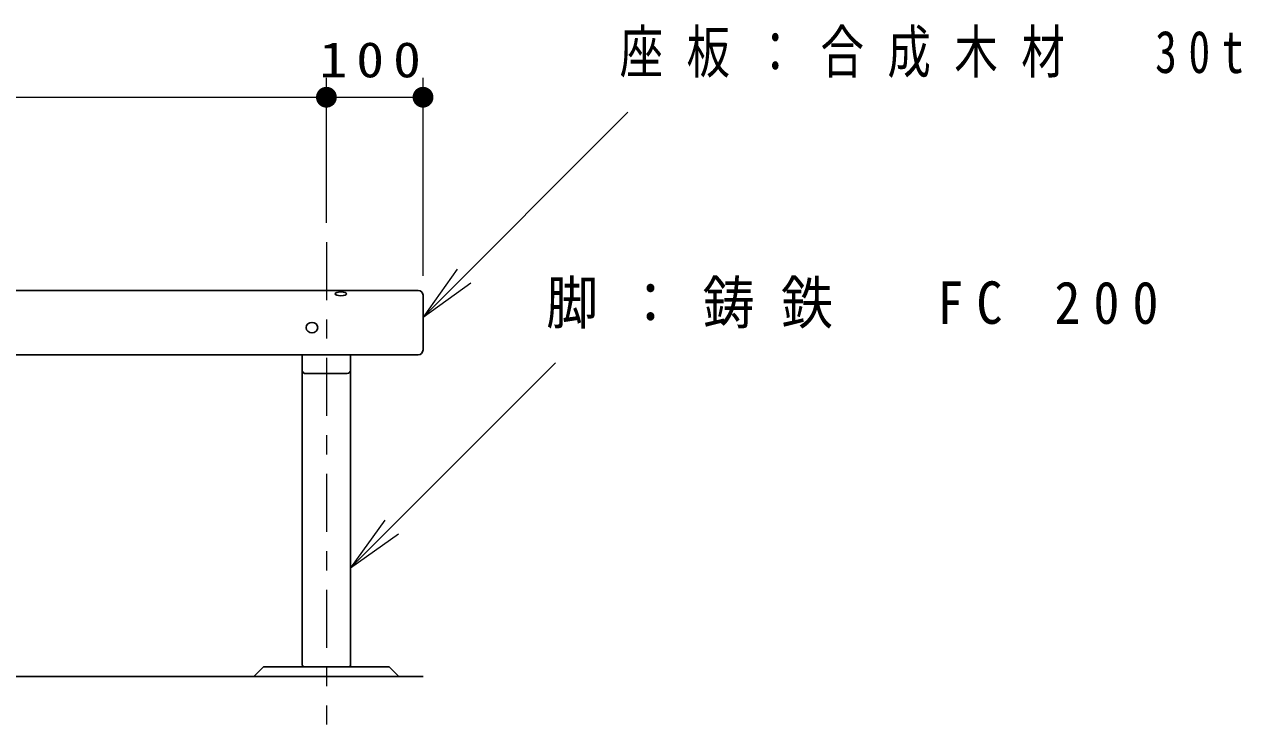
# Model space of a CAD drawing. Units: millimetres on the paper, scale 1:20. Extents: x -365 to 12, y -38 to 257.
# Drawn here: x -228.6 to -165.6, y 103.6 to 139.8 of the extents above; entities that cross this region are included whole.
import ezdxf

# ---------------------------------------------------------------- set-up
doc = ezdxf.new("R2010")
doc.units = ezdxf.units.MM
doc.linetypes.add('USER2', pattern=[6, 3, -1, 1, -1])
doc.layers.add('LY_1', color=7, linetype='Continuous', lineweight=25)
doc.styles.add('ＭＳ ゴシック', font='')
doc.styles.get('ＭＳ ゴシック').set_extended_font_data('MS Gothic')

# ---------------------------------------------------------------- blocks, each defined once
blk = doc.blocks.new('open_arrow')
at = {"color": 0, "linetype": 'Continuous', "lineweight": -2}
blk.add_lwpolyline([(7.5, 1.25), (0, 0), (7.5, -1.25)], dxfattribs=at)
blk = doc.blocks.new('filled_dot')
at = {"color": 0, "linetype": 'Continuous', "lineweight": -2, "const_width": 1.25}
blk.add_lwpolyline([(-0.625, 0, 1), (0.625, 0, 1)], format="xyb", close=True, dxfattribs=at)

msp = doc.modelspace()

# ---------------------------------------------------------------- linework, layer by layer
at = {"layer": 'LY_1', "lineweight": 13}
for p, q in [((-212.979, 129.572), (-212.979, 137.072)), ((-207.979, 126.822), (-207.979, 137.072)), ((-252.979, 136.072), (-212.979, 136.072)), ((-212.979, 136.072), (-207.979, 136.072)), ((-207.979, 124.69), (-197.372, 135.296)), ((-211.729, 111.707), (-201.122, 122.314))]:
    msp.add_line(p, q, dxfattribs=at)
at = {"layer": 'LY_1', "linetype": 'USER2', "lineweight": 13}
msp.add_line((-212.979, 128.572), (-212.979, 103.586), dxfattribs=at)
at = {"layer": 'LY_1'}
for p, q in [((-297.729, 126.072), (-208.229, 126.072)), ((-207.979, 125.822), (-207.979, 122.985)), ((-297.729, 122.735), (-208.229, 122.735)), ((-214.229, 122.735), (-214.229, 106.686)), ((-211.729, 122.735), (-211.729, 106.686)), ((-214.054, 121.763), (-211.904, 121.763)), ((-216.728, 106.086), (-216.228, 106.586)), ((-216.228, 106.586), (-209.728, 106.586)), ((-209.729, 106.586), (-209.228, 106.086)), ((-289.229, 106.086), (-207.978, 106.086))]:
    msp.add_line(p, q, dxfattribs=at)
for centre, radius, start, end in [((-208.229, 125.822), 0.25, 0, 89.99998), ((-208.229, 122.985), 0.25, 270.00002, 0), ((-214.054, 121.938), 0.175, 179.99998, 270.00002), ((-211.904, 121.938), 0.175, 270.00002, 0), ((-214.129, 106.686), 0.1, 179.99998, 270.00002), ((-211.829, 106.686), 0.1, 270.00002, 0)]:
    msp.add_arc(centre, radius, start, end, dxfattribs=at)
for centre, ratio in [((-212.229, 125.893), 0.317312), ((-213.729, 124.142), 0.894955)]:
    msp.add_ellipse(centre, major_axis=(0.3, 0), ratio=ratio, dxfattribs=at)

# ---------------------------------------------------------------- block references
at = {"layer": 'LY_1', "lineweight": 13}
for name, p, xscale, yscale, rotation in [('filled_dot', (-212.979, 136.072), 0.431, 0.431, 180), ('filled_dot', (-207.979, 136.072), 0.431, 0.431, 180), ('open_arrow', (-207.979, 124.69), 0.4, 0.4, 45), ('open_arrow', (-211.729, 111.707), 0.4, 0.4, 45)]:
    msp.add_blockref(name, p, dxfattribs=dict(at, xscale=xscale, yscale=yscale, rotation=rotation))

# ---------------------------------------------------------------- texts
at = {"layer": 'LY_1', "style": 'ＭＳ ゴシック'}
for s, insert, char_height, attachment_point in [('\\T1.54;\\W0.75;座板：合成木材\u300030t', (-197.801, 138.296), 2.199, 4), ('\\T1.33;\\W1.15;100', (-210.479, 137.072), 1.833, 8), ('\\T1.5;\\W0.9;脚：鋳鉄\u3000FC\\~200', (-201.604, 125.314), 2.199, 4)]:
    msp.add_mtext(s, dxfattribs=dict(at, insert=insert, char_height=char_height, attachment_point=attachment_point))

doc.saveas('drawing.dxf')
